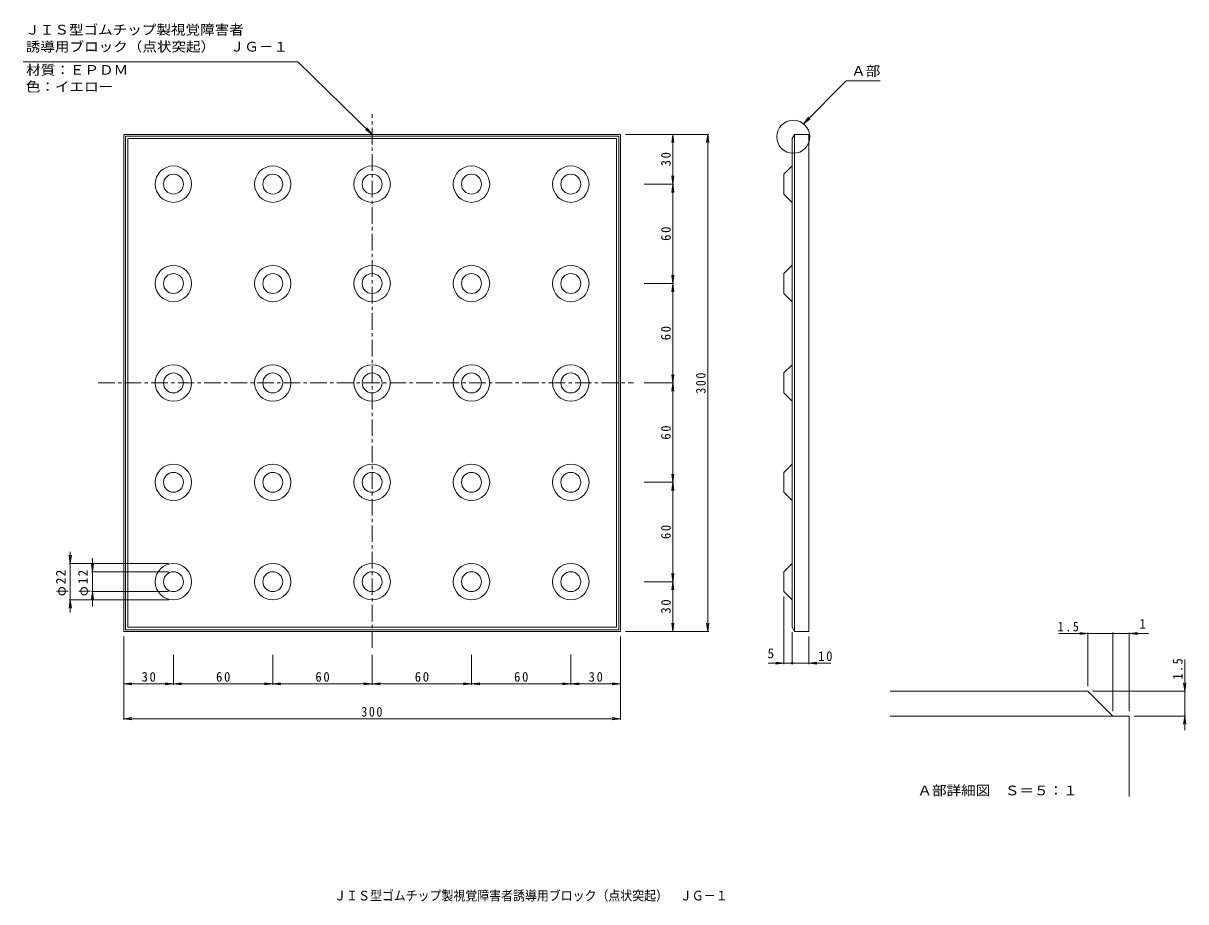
# Model space of a CAD drawing. Units: millimetres, scale not verified, with parts at other scales. Extents: x -362 to 341, y -270 to 261.
import ezdxf
from ezdxf.enums import TextEntityAlignment as Align

# ---------------------------------------------------------------- set-up
doc = ezdxf.new("R2010")
doc.units = ezdxf.units.MM
doc.header["$LTSCALE"] = 2
doc.header["$PDMODE"] = 32
doc.header["$PDSIZE"] = 1
doc.linetypes.add('CHAIN1', pattern=[8, 5, -1, 1, -1])
for name, color, linetype, lineweight in [('0-4', 7, 'Continuous', 5), ('0-F', 2, 'CHAIN1', 9), ('1-0', 7, 'Continuous', 5), ('1-4', 7, 'Continuous', 5), ('1-5', 2, 'Continuous', 5)]:
    doc.layers.add(name, color=color, linetype=linetype, lineweight=lineweight)
doc.layers.add('0-5', color=2, linetype='Continuous')
doc.styles.add('ＭＳ ゴシック', font='')
doc.styles.get('ＭＳ ゴシック').set_extended_font_data('MS Gothic')

msp = doc.modelspace()

# ---------------------------------------------------------------- linework, layer by layer
at = {"layer": '0-4'}
for p, q in [((109.779, 199.894), (135.568, 225.816)), ((135.568, 225.816), (156.092, 225.816)), ((109.779, 199.894), (112.812, 203.869)), ((109.779, 199.894), (113.738, 202.948)), ((-298.311, -103.959), (-298.311, 191.041)), ((-298.311, 191.041), (-3.311, 191.041)), ((-3.311, 191.041), (-3.311, -103.959)), ((2.189, 193.541), (52.492, 193.541)), ((5.189, 193.541), (31.411, 193.541)), ((30.811, 193.541), (30.158, 188.583)), ((30.811, 163.541), (30.811, 193.541)), ((30.811, 193.541), (31.463, 188.583)), ((51.892, 193.541), (51.239, 188.583)), ((51.892, -106.459), (51.892, 193.541)), ((51.892, 193.541), (52.545, 188.583)), ((102.878, 191.041), (104.378, 193.541)), ((102.878, 191.041), (102.878, -103.959)), ((104.378, 193.541), (104.378, -106.459)), ((104.378, 193.541), (112.878, 193.541)), ((112.878, 193.541), (112.878, -106.459)), ((97.878, 169.541), (102.878, 174.541)), ((97.878, 169.541), (97.878, 157.541)), ((13.414, 163.541), (31.411, 163.541)), ((30.811, 163.541), (30.158, 168.498)), ((30.811, 163.541), (30.158, 158.583)), ((30.811, 163.541), (31.463, 168.498)), ((30.811, 103.541), (30.811, 163.541)), ((30.811, 163.541), (31.463, 158.583)), ((97.878, 157.541), (102.878, 152.541)), ((97.878, 109.541), (102.878, 114.541)), ((30.811, 103.541), (30.158, 108.498)), ((30.811, 103.541), (31.463, 108.498)), ((97.878, 109.541), (97.878, 97.541)), ((13.414, 103.541), (31.411, 103.541)), ((30.811, 103.541), (30.158, 98.583)), ((30.811, 43.541), (30.811, 103.541)), ((30.811, 103.541), (31.463, 98.583)), ((97.878, 97.541), (102.878, 92.541)), ((97.878, 49.541), (102.878, 54.541)), ((97.878, 49.541), (97.878, 37.541)), ((13.414, 43.541), (31.411, 43.541)), ((30.811, 43.541), (30.158, 48.498)), ((30.811, 43.541), (30.158, 38.583)), ((30.811, 43.541), (31.463, 48.498)), ((30.811, -16.459), (30.811, 43.541)), ((30.811, 43.541), (31.463, 38.583)), ((97.878, 37.541), (102.878, 32.541)), ((97.878, -10.459), (102.878, -5.459)), ((30.811, -16.459), (30.158, -11.502)), ((30.811, -16.459), (31.463, -11.502)), ((97.878, -10.459), (97.878, -22.459)), ((13.414, -16.459), (31.411, -16.459)), ((30.811, -16.459), (30.158, -21.417)), ((30.811, -76.459), (30.811, -16.459)), ((30.811, -16.459), (31.463, -21.417)), ((97.878, -22.459), (102.878, -27.459)), ((-333.131, -65.459), (-333.783, -60.502)), ((-333.131, -95.097), (-333.131, -58.489)), ((-333.131, -65.459), (-332.478, -60.502)), ((-319.747, -62.194), (-319.747, -91.393)), ((-273.811, -65.459), (-333.731, -65.459)), ((-319.747, -70.459), (-320.4, -65.502)), ((-319.747, -70.459), (-319.095, -65.502)), ((97.878, -70.459), (102.878, -65.459)), ((-273.811, -70.459), (-320.347, -70.459)), ((13.414, -76.459), (31.411, -76.459)), ((30.811, -76.459), (30.158, -71.502)), ((30.811, -76.459), (30.158, -81.417)), ((30.811, -76.459), (31.463, -71.502)), ((30.811, -106.459), (30.811, -76.459)), ((30.811, -76.459), (31.463, -81.417)), ((97.878, -70.459), (97.878, -82.459)), ((-319.747, -82.459), (-320.4, -87.417)), ((-273.811, -82.459), (-320.347, -82.459)), ((-319.747, -82.459), (-319.095, -87.417)), ((97.878, -82.459), (102.878, -87.459)), ((-333.131, -87.459), (-333.783, -92.417)), ((-273.811, -87.459), (-333.731, -87.459)), ((-333.131, -87.459), (-332.478, -92.417)), ((97.878, -85.459), (97.878, -126.177)), ((-3.311, -103.959), (-298.311, -103.959)), ((30.811, -106.459), (30.158, -101.502)), ((30.811, -106.459), (31.463, -101.502)), ((51.892, -106.459), (51.239, -101.502)), ((51.892, -106.459), (52.545, -101.502)), ((102.878, -103.959), (104.378, -106.459)), ((-300.811, -109.459), (-300.811, -159.762)), ((-0.811, -109.459), (-0.811, -159.762)), ((2.189, -106.459), (52.492, -106.459)), ((5.189, -106.459), (31.411, -106.459)), ((102.878, -106.959), (102.878, -126.177)), ((104.378, -106.459), (112.878, -106.459)), ((112.878, -109.459), (112.878, -126.177)), ((-300.811, -112.459), (-300.811, -138.681)), ((-0.811, -112.459), (-0.811, -138.681)), ((-270.811, -120.684), (-270.811, -138.681)), ((-210.811, -120.684), (-210.811, -138.681)), ((-150.811, -120.684), (-150.811, -138.681)), ((-90.811, -120.684), (-90.811, -138.681)), ((-30.811, -120.684), (-30.811, -138.681)), ((97.878, -125.577), (92.921, -124.924)), ((97.878, -125.577), (92.921, -126.229)), ((112.878, -125.577), (117.835, -124.924)), ((112.878, -125.577), (117.835, -126.229)), ((-300.811, -138.081), (-295.854, -137.428)), ((-300.811, -138.081), (-270.811, -138.081)), ((-300.811, -138.081), (-295.854, -138.734)), ((-270.811, -138.081), (-275.768, -137.428)), ((-270.811, -138.081), (-275.768, -138.734)), ((-270.811, -138.081), (-265.854, -137.428)), ((-270.811, -138.081), (-210.811, -138.081)), ((-270.811, -138.081), (-265.854, -138.734)), ((-210.811, -138.081), (-215.768, -137.428)), ((-210.811, -138.081), (-215.768, -138.734)), ((-210.811, -138.081), (-205.854, -137.428)), ((-210.811, -138.081), (-150.811, -138.081)), ((-210.811, -138.081), (-205.854, -138.734)), ((-150.811, -138.081), (-155.768, -137.428)), ((-150.811, -138.081), (-155.768, -138.734)), ((-150.811, -138.081), (-145.854, -137.428)), ((-150.811, -138.081), (-90.811, -138.081)), ((-150.811, -138.081), (-145.854, -138.734)), ((-90.811, -138.081), (-95.768, -137.428)), ((-90.811, -138.081), (-95.768, -138.734)), ((-90.811, -138.081), (-85.854, -137.428)), ((-90.811, -138.081), (-30.811, -138.081)), ((-90.811, -138.081), (-85.854, -138.734)), ((-30.811, -138.081), (-35.768, -137.428)), ((-30.811, -138.081), (-35.768, -138.734)), ((-30.811, -138.081), (-25.854, -137.428)), ((-30.811, -138.081), (-0.811, -138.081)), ((-30.811, -138.081), (-25.854, -138.734)), ((-0.811, -138.081), (-5.768, -137.428)), ((-0.811, -138.081), (-5.768, -138.734)), ((-300.811, -159.162), (-295.854, -158.51)), ((-300.811, -159.162), (-0.811, -159.162)), ((-300.811, -159.162), (-295.854, -159.815)), ((-0.811, -159.162), (-5.768, -158.51)), ((-0.811, -159.162), (-5.768, -159.815))]:
    msp.add_line(p, q, dxfattribs=at)
for points in [[(-300.811, -106.459), (-300.811, 193.541), (-0.811, 193.541), (-0.811, -106.459)], [(-1.811, -105.459), (-299.811, -105.459), (-299.811, 192.541), (-1.811, 192.541)]]:
    msp.add_lwpolyline(points, close=True, dxfattribs=at)
msp.add_lwpolyline([(88.421, -125.577), (102.878, -125.577), (126.254, -125.577)], dxfattribs=at)
for centre, radius in [((103.546, 192.138), 10), ((-270.811, 163.541), 11), ((-270.811, 163.541), 6), ((-210.811, 163.541), 11), ((-210.811, 163.541), 6), ((-150.811, 163.541), 11), ((-150.811, 163.541), 6), ((-90.811, 163.541), 11), ((-90.811, 163.541), 6), ((-30.811, 163.541), 11), ((-30.811, 163.541), 6), ((-270.811, 103.541), 11), ((-210.811, 103.541), 11), ((-150.811, 103.541), 11), ((-90.811, 103.541), 11), ((-30.811, 103.541), 11), ((-270.811, 103.541), 6), ((-210.811, 103.541), 6), ((-150.811, 103.541), 6), ((-90.811, 103.541), 6), ((-30.811, 103.541), 6), ((-270.811, 43.541), 11), ((-270.811, 43.541), 6), ((-210.811, 43.541), 11), ((-210.811, 43.541), 6), ((-150.811, 43.541), 11), ((-150.811, 43.541), 6), ((-90.811, 43.541), 11), ((-90.811, 43.541), 6), ((-30.811, 43.541), 11), ((-30.811, 43.541), 6), ((-270.811, -16.459), 11), ((-210.811, -16.459), 11), ((-150.811, -16.459), 11), ((-90.811, -16.459), 11), ((-30.811, -16.459), 11), ((-270.811, -16.459), 6), ((-210.811, -16.459), 6), ((-150.811, -16.459), 6), ((-90.811, -16.459), 6), ((-30.811, -16.459), 6), ((-270.811, -76.459), 11), ((-210.811, -76.459), 11), ((-150.811, -76.459), 11), ((-90.811, -76.459), 11), ((-30.811, -76.459), 11), ((-270.811, -76.459), 6), ((-210.811, -76.459), 6), ((-150.811, -76.459), 6), ((-90.811, -76.459), 6), ((-30.811, -76.459), 6)]:
    msp.add_circle(centre, radius, dxfattribs=at)
msp.add_point((102.878, -125.577), dxfattribs=at)
at = {"layer": '0-F'}
for p, q in [((-150.811, -116.44), (-150.811, 205.703)), ((-316.216, 43.541), (7.15, 43.541))]:
    msp.add_line(p, q, dxfattribs=at)
at = {"layer": '1-0'}
for p, q in [((281.487, -142.541), (162.162, -142.541)), ((281.487, -142.541), (296.487, -157.541)), ((306.486, -157.541), (162.162, -157.541)), ((306.486, -157.541), (306.486, -206.189))]:
    msp.add_line(p, q, dxfattribs=at)
at = {"layer": '1-4'}
for p, q in [((-150.811, 193.541), (-153.899, 197.473)), ((-150.811, 193.541), (-154.812, 196.539)), ((263.861, -107.757), (296.487, -107.757)), ((281.487, -107.757), (276.529, -107.104)), ((281.487, -107.757), (276.529, -108.409)), ((281.487, -139.541), (281.487, -107.157)), ((296.487, -154.541), (296.487, -107.157)), ((318.069, -107.757), (296.487, -107.757)), ((306.486, -107.757), (311.444, -107.104)), ((306.486, -154.541), (306.486, -107.157)), ((306.486, -107.757), (311.444, -108.409)), ((339.946, -123.42), (339.946, -166.092)), ((339.946, -142.541), (339.293, -137.583)), ((339.946, -142.541), (340.598, -137.583)), ((284.487, -142.541), (340.546, -142.541)), ((309.486, -157.541), (340.546, -157.541)), ((339.946, -157.541), (339.293, -162.498)), ((339.946, -157.541), (340.598, -162.498))]:
    msp.add_line(p, q, dxfattribs=at)
at = {"layer": '1-5', "color": 7}
msp.add_lwpolyline([(-150.811, 193.541), (-195.584, 237.312), (-361.523, 237.312)], dxfattribs=at)

# ---------------------------------------------------------------- texts
at = {"layer": '0-4', "color": 2, "style": 'ＭＳ ゴシック'}
msp.add_text('5', height=5.865, dxfattribs=at).set_placement((87.998, -124.377), align=Align.BOTTOM_LEFT)
at = {"layer": '0-4', "color": 2, "char_height": 5.865, "attachment_point": 7, "rotation": 90, "style": 'ＭＳ ゴシック'}
for s, insert in [('\\T1.27;\\W0.95;30', (29.611, 174.291)), ('\\T1.27;\\W0.95;60', (29.611, 129.291)), ('\\T1.27;\\W0.95;60', (29.611, 69.291)), ('\\T1.27;\\W0.9;300', (50.692, 37.041)), ('\\T1.27;\\W0.95;60', (29.611, 9.291)), ('\\T1.27;\\W0.95;60', (29.611, -50.709)), ('\\T1.19;φ22', (-334.331, -85.209)), ('\\T1.19;φ12', (-320.947, -85.209)), ('\\T1.27;\\W0.95;30', (29.611, -95.709))]:
    msp.add_mtext(s, dxfattribs=dict(at, insert=insert))
at = {"layer": '0-4', "color": 2, "char_height": 5.865, "attachment_point": 7, "style": 'ＭＳ ゴシック'}
for s, insert in [('\\T1.27;\\W0.95;10', (118.608, -124.377)), ('\\T1.27;\\W0.95;30', (-290.061, -136.881)), ('\\T1.27;\\W0.95;60', (-245.061, -136.881)), ('\\T1.27;\\W0.95;60', (-185.061, -136.881)), ('\\T1.27;\\W0.95;60', (-125.061, -136.881)), ('\\T1.27;\\W0.95;60', (-65.061, -136.881)), ('\\T1.27;\\W0.95;30', (-20.061, -136.881)), ('\\T1.27;\\W0.9;300', (-157.311, -157.962))]:
    msp.add_mtext(s, dxfattribs=dict(at, insert=insert))
at = {"layer": '0-5', "style": 'ＭＳ ゴシック', "width": 1.1}
for s, p in [('ＪＩＳ型ゴムチップ製視覚障害者', (-360.294, 252.058)), ('Ａ部', (138.52, 227.161))]:
    msp.add_text(s, height=5.865, dxfattribs=at).set_placement(p, align=Align.BOTTOM_LEFT)
at = {"layer": '1-4', "color": 2, "style": 'ＭＳ ゴシック'}
msp.add_text('1', height=5.865, dxfattribs=at).set_placement((312.595, -106.557), align=Align.BOTTOM_LEFT)
at = {"layer": '1-4', "color": 2, "insert": (263.268, -106.557), "char_height": 5.865, "attachment_point": 7, "style": 'ＭＳ ゴシック'}
msp.add_mtext('\\T1.27;\\W0.9;1.5', dxfattribs=at)
at = {"layer": '1-4', "color": 2, "insert": (338.746, -135.457), "char_height": 5.865, "attachment_point": 7, "rotation": 90, "style": 'ＭＳ ゴシック'}
msp.add_mtext('\\T1.27;\\W0.9;1.5', dxfattribs=at)
at = {"layer": '1-5', "style": 'ＭＳ ゴシック'}
for s, width, p in [('誘導用ブロック（点状突起）\u3000ＪＧ－１', 1.1, (-360.003, 241.825)), ('材質：ＥＰＤＭ', 1.1, (-359.757, 227.782)), ('色：イエロー', 1.1, (-360, 217.664)), ('Ａ部詳細図\u3000Ｓ＝５：１', 1.1, (178.563, -207.156)), ('ＪＩＳ型ゴムチップ製視覚障害者誘導用ブロック（点状突起）\u3000ＪＧ－１', 0.9, (-173.7, -270.622))]:
    msp.add_text(s, height=5.865, dxfattribs=dict(at, width=width)).set_placement(p, align=Align.BOTTOM_LEFT)

doc.saveas('drawing.dxf')
